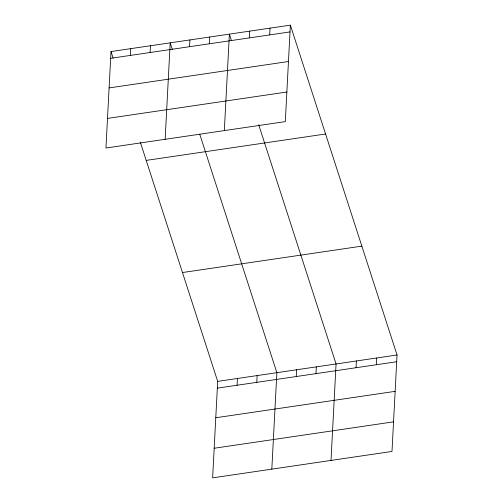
<?xml version="1.0" encoding="UTF-8"?>
<svg xmlns="http://www.w3.org/2000/svg" width="503" height="503" viewBox="0 0 503 503"><rect width="100%" height="100%" fill="white"/><g stroke="black" fill="none" stroke-linecap="round" stroke-linejoin="round"><path stroke-width="0.75" d="M111.006 51.551L105.951 148.014L285.314 121.613L290.369 25.15L111.006 51.551L113.118 58.084M130.384 55.412L130.736 48.646M150.114 52.507L150.466 45.748M165.141 139.306L170.196 42.843L172.309 49.369M189.574 46.697L189.927 39.938M209.305 43.792L209.657 37.033M224.332 130.591L229.387 34.129L231.499 40.655M140.343 142.261L217.686 381.387L212.631 477.85L391.994 451.449L397.049 354.986L290.369 25.15M249.362 37.901L249.714 31.136M237.058 385.248L237.416 378.482M269.69 34.908L270.042 28.143M256.788 382.343L257.146 375.578M271.821 469.136L276.876 372.673L199.766 134.27M296.248 376.533L296.607 369.768M315.978 373.628L316.337 366.863M331.012 460.421L336.067 363.958L258.724 124.832M356.042 367.731L356.394 360.965M376.37 364.738L376.722 357.979M110.647 58.317L290.017 31.915M109.101 87.918L288.464 61.517M107.504 118.419L286.867 92.011M146.21 160.4L325.573 133.993M182.482 272.544L361.846 246.137M217.686 381.387L397.049 354.986M217.327 388.153L396.697 361.745M215.774 417.754L395.144 391.347M214.177 448.248L393.547 421.847"/></g></svg>
